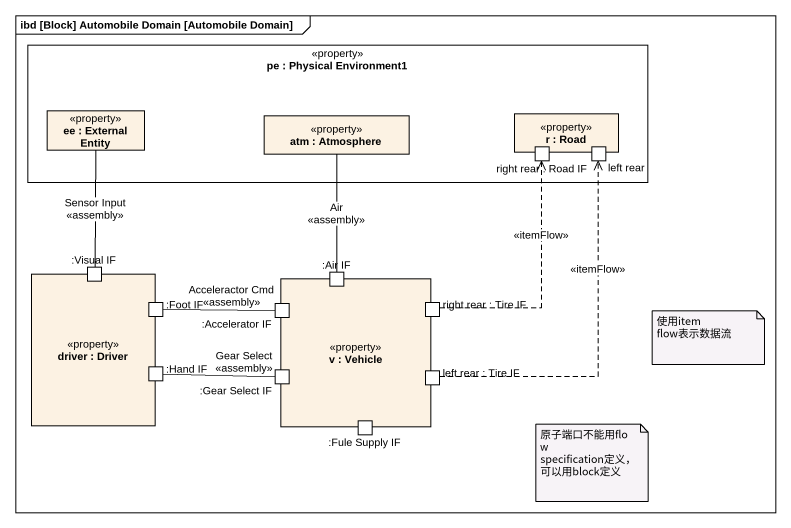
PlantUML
@startuml
mainframe ibd [Block] Automobile Domain [Automobile Domain]
rectangle "pe : Physical Environment1" as pe <<property>> {
  rectangle "ee : External Entity" as ee <<property>>
  rectangle "atm : Atmosphere" as atm <<property>>
  rectangle "r : Road" as r <<property>> {
    port "right rear : Road IF" as right_rear
    port "left rear" as left_rear
  }
}
rectangle "driver : Driver" as driver <<property>> {
  port ":Visual IF" as Visual_IF <<flowPort>>
  port ":Foot IF" as Foot_IF <<flowPort>>
  port ":Hand IF" as Hand_IF <<flowPort>>
}
rectangle "v : Vehicle" as v <<property>> {
  port ":Air IF" as Air_IF <<flowPort>>
  port ":Accelerator IF" as Accelerator_IF <<flowPort>>
  port "right rear : Tire IF" as right_rear_2
  port ":Gear Select IF" as Gear_Select_IF <<flowPort>>
  port "left rear : Tire IF" as left_rear_2
  port ":Fule Supply IF" as Fule_Supply_IF <<flowPort>>
}
ee -- Visual_IF : Sensor Input\n<<assembly>>
atm -- Air_IF : Air\n<<assembly>>
Foot_IF -right- Accelerator_IF : Acceleractor Cmd\n<<assembly>>
right_rear_2 .up.> right_rear : <<itemFlow>>
Hand_IF -right- Gear_Select_IF : Gear Select\n<<assembly>>
left_rear_2 .up.> left_rear : <<itemFlow>>
note as N1
  使用item flow表示数据流
end note
note as N2
  原子端口不能用flow specification定义，可以用block定义
end note
@enduml
